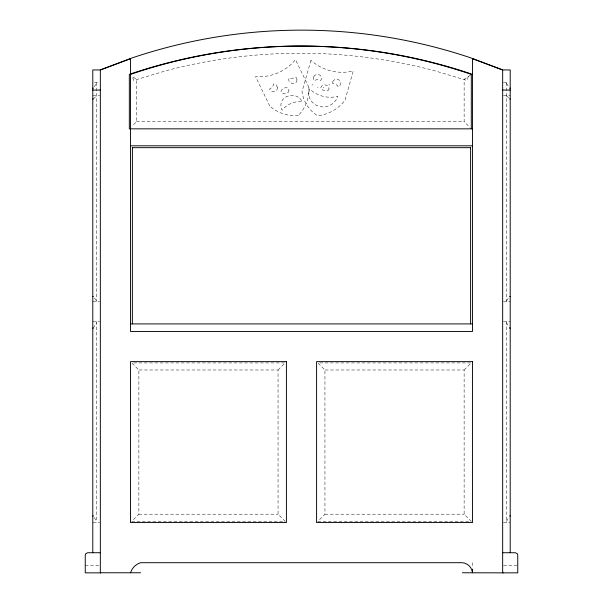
<?xml version="1.0" encoding="UTF-8"?>
<svg xmlns="http://www.w3.org/2000/svg" width="603" height="603" viewBox="0 0 603 603"><rect width="100%" height="100%" fill="white"/><g stroke="black" fill="none" stroke-linecap="round" stroke-linejoin="round"><path stroke-width="0.45" stroke-dasharray="3.02 2.26" d="M468.297 76.513L466.978 80.455L434.492 70.709A523.592 523.592 0 0 0 166.142 70.709L133.655 80.455L132.328 76.513L136.489 79.4L136.489 121.678L132.027 126.14M93.337 328.092L96.563 322.65M506.437 521.429L508.736 517.54M311.977 85.166L312.558 84.314M94.234 86.772L96.563 83.402M323.547 87.804L323.909 87.292M506.437 300.92L508.63 297.988M278.058 369.986L285.113 362.923L131.808 362.923L138.871 369.986L138.871 514.201L131.808 521.263L285.113 521.263L278.058 514.201L278.058 369.986L138.871 369.986M464.129 369.986L471.192 362.923L317.887 362.923L324.942 369.986L324.942 514.201L317.887 521.263L471.192 521.263L464.129 514.201L464.129 369.986L324.942 369.986M93.269 98.99L96.563 95.779M470.513 74.976L464.137 79.4L464.137 121.678L469.88 127.414M94.467 82.701L99.585 82.701M503.415 82.701L508.533 82.701M92.794 95.304L99.585 95.304M503.415 95.304L510.206 95.304M136.489 121.678L464.137 121.678M92.794 301.575L99.585 301.575M503.415 301.575L510.206 301.575M92.794 321.58L99.585 321.58M503.415 321.58L510.206 321.58M138.871 514.201L278.058 514.201M324.942 514.201L464.129 514.201M92.794 522.492L99.585 522.492M503.415 522.492L510.206 522.492M85.249 565.305L99.45 565.305M503.55 565.305L517.751 565.305M506.437 95.779L509.731 98.99M299.797 98.319L302.435 101.59C294.761 100.942 286.809 104.168 282.053 110.281L281.058 107.492L280.892 104.568A9.957 9.957 0 0 1 283.041 99.231L286.455 96.472L291.995 95.274A12.384 12.384 0 0 1 299.797 98.319M328.937 84.314L329.517 85.166M94.37 297.988L96.563 300.92M317.675 87.292L318.037 87.804M506.437 83.402L508.766 86.772M506.437 322.65L509.663 328.092M94.264 517.54L96.563 521.429M308.887 87.397L295.47 59.591C286.078 71.463 270.574 77.764 255.566 76.611L269.805 106.143M506.437 82.701L506.437 301.575M506.437 321.58L506.437 522.492M472.443 562.705L472.443 567.28M96.563 82.701L96.563 301.575M96.563 321.58L96.563 522.492M298.357 115.452A37.605 37.605 0 0 1 269.82 106.128M308.894 87.397A37.612 37.612 0 0 1 298.372 115.467M277.561 87.548L276.837 90.224L274.418 91.701A4.394 4.394 0 0 1 270.34 90.322L269.571 89.086L272.081 87.329A5.94 5.94 0 0 0 273.513 83.892L276.234 85.015L277.561 87.548M309.007 91.098L308.819 93.028A13.364 13.364 0 0 0 311.932 101.96L316.522 105.517L322.108 106.919A15.979 15.979 0 0 0 333.979 102.51L336.323 99.668L337.914 96.374A31.997 31.997 0 0 1 322.695 96.299L315.618 93.555L309.475 89.206L309.007 91.098M328.967 88.814L328.808 89.87A5.661 5.661 0 0 1 325.175 90.857L322.515 89.937L321.18 88.633L320.713 87.834L321.821 85.988A4.342 4.342 0 0 1 324.806 84.759L327.761 85.928A3.957 3.957 0 0 1 328.967 88.814M332.766 81.887L332.509 83.304L336.173 84.518A6.256 6.256 0 0 1 338.155 86.847C341.705 85.551 341.298 79.905 337.522 79.279A4.221 4.221 0 0 0 333.504 80.636L332.766 81.887M297.023 79.837C296.887 86.229 286.342 83.455 289.244 77.817A6.919 6.919 0 0 0 292.342 78.435L295.99 77.184L297.023 79.837M288.965 90.337C288.701 94.46 282.49 95.176 280.945 91.505C281.752 88.317 285.716 86.787 288.573 88.257L288.965 90.337M313.703 76.702L313.319 78.088L314.11 80.787A6.776 6.776 0 0 1 319.409 79.83L320.871 80.372L321.414 79.031A3.867 3.867 0 0 0 319.967 75.194C317.947 73.664 314.819 74.433 313.703 76.702M310.929 60.383L302.005 91.701A33.972 33.972 0 0 0 317.796 115.919A41.803 41.803 0 0 0 344.863 100.558L353.252 71.048A48.451 48.451 0 0 1 334.341 71.621C325.688 70.129 317.472 66.24 310.929 60.383"/><path stroke-width="0.9" d="M132.366 147.667L470.634 147.667M470.604 323.909L470.604 147.697M510.206 552.732L510.206 69.94L502.661 69.94L470.446 57.752A530.761 530.761 0 0 0 132.554 57.752L100.339 69.94L92.794 69.94L92.794 552.732M130.512 58.71L100.339 69.94L100.339 572.85L85.249 572.85L85.249 555.144L85.747 553.675L87.661 552.732L100.339 552.732M130.512 74.425L132.554 73.664A530.761 530.761 0 0 1 470.446 73.664L472.488 74.425M100.339 572.85L100.791 572.767M92.794 88.159L93.269 88.159M509.731 88.159L510.206 88.159M92.794 90.058L100.339 90.058M502.661 90.058L510.206 90.058M92.794 98.99L93.269 98.99M509.731 98.99L510.206 98.99M472.488 128.838L129.328 128.838L129.328 74.425L131.371 73.664A530.761 530.761 0 0 1 469.255 73.664L471.305 74.425L471.305 128.838M130.512 145.813L472.488 145.813M92.794 296.518L93.269 296.518M509.731 296.518L510.206 296.518M130.512 323.909L472.488 323.909M92.794 328.092L93.337 328.092M509.663 328.092L510.206 328.092M92.794 515.98L93.337 515.98M509.663 515.98L510.206 515.98M502.661 552.732L515.339 552.732L517.253 553.675L517.751 555.144L517.751 572.85L502.661 572.85L502.661 69.94L472.488 58.71M100.339 572.767L140.567 572.767M462.388 572.767L503.121 572.85M132.366 323.879L132.396 147.697M472.488 58.514L472.488 331.454L130.512 331.454L130.512 58.514M472.443 569.111L472.443 572.767A11.058 11.058 0 0 0 462.388 562.705L140.567 562.705A15.384 15.384 0 0 0 130.512 572.767M286.41 361.627L130.512 361.627L130.512 522.56L286.41 522.56L286.41 361.627M472.488 361.627L316.59 361.627L316.59 522.56L472.488 522.56L472.488 361.627"/></g></svg>
